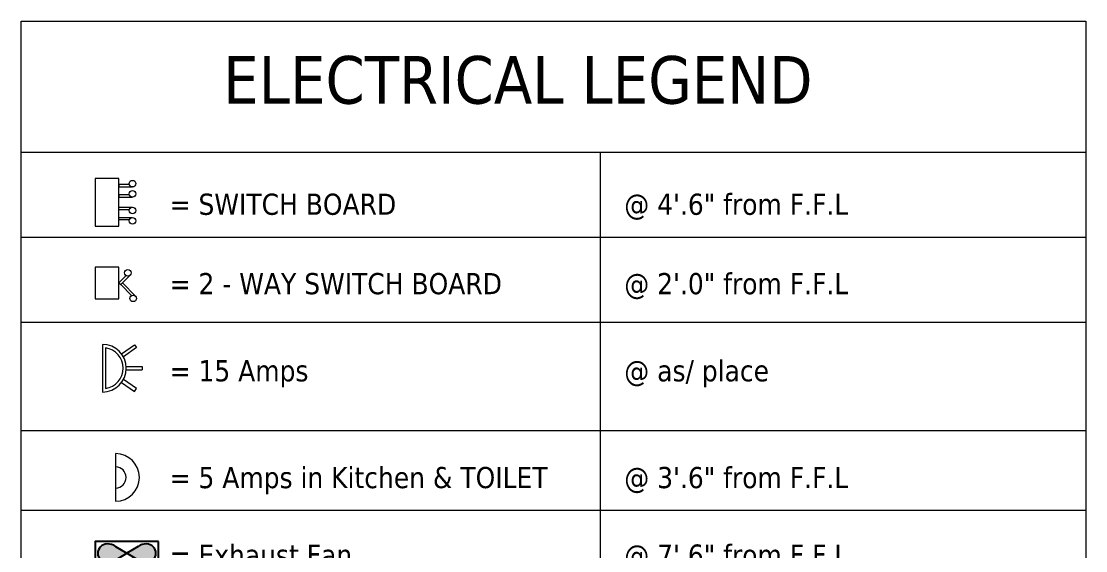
# Model space of a CAD drawing. Header units: inches. Extents: x 2702 to 16065, y 1501 to 3657.
# Drawn here: x 14293 to 14893, y 2632 to 2931 of the extents above; entities that cross this region are included whole.
import ezdxf

# ---------------------------------------------------------------- set-up
doc = ezdxf.new("R2010")
doc.units = ezdxf.units.IN
for name, color, linetype, lineweight in [('A-FURNITURE', 255, 'Continuous', 5), ('ELECTRICAL POINTS', 7, 'Continuous', 25), ('LIGHTS', 1, 'Continuous', 25), ('WALL', 7, 'Continuous', 30)]:
    doc.layers.add(name, color=color, linetype=linetype, lineweight=lineweight)
doc.layers.add('text', color=10, linetype='Continuous')
doc.layers.add('walls', color=50, linetype='Continuous')
doc.styles.add('Title Lettering', font='tahoma.ttf', dxfattribs={"height": 8})

# ---------------------------------------------------------------- blocks, each defined once
blk = doc.blocks.new('SWITCH BOX')
at = {"layer": 'ELECTRICAL POINTS', "color": 193, "lineweight": 20}
blk.add_lwpolyline([(0, 4.5), (0, -4.5), (4.5, -4.5), (4.5, 4.5)], close=True, dxfattribs=at)
for points in [[(6.46, 3.35), (4.5, 3.35), (4.5, 2.89), (7.06, 2.89)], [(6.46, 1.41), (4.5, 1.41), (4.5, 0.95), (7.06, 0.95)], [(6.46, -1.41), (4.5, -1.41), (4.5, -0.95), (7.06, -0.95)], [(6.46, -3.35), (4.5, -3.35), (4.5, -2.89), (7.06, -2.89)]]:
    blk.add_lwpolyline(points, dxfattribs=at)
for centre in [(7.06, 3.51), (7.06, 1.57), (7.06, -1.57), (7.06, -3.51)]:
    blk.add_circle(centre, 0.621, dxfattribs=at)
blk = doc.blocks.new('2-WAY SWITCH BOARD')
at = {"layer": 'ELECTRICAL POINTS', "color": 193, "lineweight": 20}
for p, q in [((0, 3), (0, -3)), ((4.5, 3), (0, 3)), ((4.5, -3), (4.5, 3)), ((6.89, -2.39), (4.83, -0.33)), ((5.16, 0), (7.64, -2.48)), ((0, -3), (4.5, -3))]:
    blk.add_line(p, q, dxfattribs=at)
blk.add_lwpolyline([(5.88, 1.38), (4.5, 0), (4.83, -0.33), (6.64, 1.48)], dxfattribs=at)
for centre in [(6.2, 1.92), (7.2, -2.92)]:
    blk.add_circle(centre, 0.621, dxfattribs=at)
blk = doc.blocks.new('HGF')
at = {"layer": 'ELECTRICAL POINTS', "color": 10, "lineweight": 20}
blk.add_line((54606.15, -18034.58), (54606.15, -18043.58), dxfattribs=at)
for radius in [4.5, 2]:
    blk.add_arc((54606.15, -18039.08), radius, 270, 90, dxfattribs=at)
blk = doc.blocks.new('EXHAUST FAN')
at = {"layer": 'ELECTRICAL POINTS'}
for points in [[(3.88, -0.94, 0.139867), (2.3, -0.48), (2.27, -0.48, 1), (2.27, -4.02), (2.3, -4.02, 0.139867), (3.88, -3.56), (6, -2.25)], [(9.73, -0.48), (9.7, -0.48, 0.139867), (8.12, -0.94), (6, -2.25), (8.12, -3.56, 0.139867), (9.7, -4.02), (9.73, -4.02, 1)]]:
    blk.add_hatch(color=52, dxfattribs=at).paths.add_polyline_path(points)
at = {"layer": 'ELECTRICAL POINTS', "color": 52, "linetype": 'ByBlock'}
for p, q in [((2.27, -0.48), (2.3, -0.48)), ((3.88, -0.94), (6, -2.25)), ((8.12, -0.94), (6, -2.25)), ((9.73, -0.48), (9.7, -0.48)), ((2.27, -4.02), (2.3, -4.02)), ((3.88, -3.56), (6, -2.25)), ((8.12, -3.56), (6, -2.25)), ((9.73, -4.02), (9.7, -4.02))]:
    blk.add_line(p, q, dxfattribs=at)
blk.add_lwpolyline([(12, 0), (0, 0), (0, -4.5), (12, -4.5)], close=True, dxfattribs=at)
for centre, radius, start, end in [((2.27, -2.25), 1.77, 90, 270), ((2.3, -3.48), 3, 58.1514, 90), ((9.7, -3.48), 3, 90, 121.8486), ((9.73, -2.25), 1.77, 270, 90), ((2.3, -1.02), 3, 270, 301.8486), ((9.7, -1.02), 3, 238.1514, 270)]:
    blk.add_arc(centre, radius, start, end, dxfattribs=at)
blk = doc.blocks.new('NG')
at = {"layer": 'ELECTRICAL POINTS', "color": 10, "lineweight": 18}
for p, q in [((16762.54, 681.68), (16762.54, 669.32)), ((16763.36, 680.79), (16763.36, 670.21)), ((16767.47, 679.21), (16770.85, 681.57)), ((16771.38, 680.82), (16767.97, 678.44)), ((16770.85, 681.57), (16771.38, 680.82)), ((16768.7, 675.96), (16772.84, 675.96)), ((16768.7, 675.04), (16772.84, 675.04)), ((16772.84, 675.96), (16772.84, 675.04)), ((16767.47, 671.79), (16770.85, 669.43)), ((16771.38, 670.19), (16767.97, 672.57)), ((16770.85, 669.43), (16771.38, 670.19))]:
    blk.add_line(p, q, dxfattribs=at)
for radius, start, end in [(6.18, 270, 90), (5.35, 278.8499, 81.1501)]:
    blk.add_arc((16762.54, 675.5), radius, start, end, dxfattribs=at)
blk = doc.blocks.new('drfd')
at = {"lineweight": 13}
blk.add_line((129779.28, -89824.56), (129779.28, -90032.19), dxfattribs=at)
at = {"layer": 'WALL', "linetype": 'ByBlock', "lineweight": 15}
for p, q in [((129701.95, -89807.1), (129844.12, -89807.1)), ((129701.95, -90032.19), (129701.95, -89807.1)), ((129844.12, -89807.1), (129844.12, -90032.19)), ((129701.95, -89824.56), (129844.12, -89824.56)), ((129701.95, -89835.91), (129844.12, -89835.91)), ((129701.95, -89835.91), (129844.12, -89835.91)), ((129701.95, -89847.26), (129844.12, -89847.26)), ((129701.95, -89861.73), (129844.12, -89861.73)), ((129701.95, -89872.38), (129844.12, -89872.38))]:
    blk.add_line(p, q, dxfattribs=at)
at = {"lineweight": 18, "xscale": 0.7067174399999917, "yscale": 0.7067174399999917, "zscale": 0.7067174399999917}
blk.add_blockref('SWITCH BOX', (129711.81, -89831.26), dxfattribs=at)
at = {"layer": 'A-FURNITURE', "xscale": 0.5148, "yscale": 0.5148, "zscale": 0.5148}
blk.add_blockref('NG', (121083.43, -90201.16), dxfattribs=at)
at = {"layer": 'ELECTRICAL POINTS', "lineweight": 18, "xscale": 0.7067174399999917, "yscale": 0.7067174399999917, "zscale": 0.7067174399999917}
for name, p in [('2-WAY SWITCH BOARD', (129711.81, -89842.03)), ('EXHAUST FAN', (129711.81, -89876.54))]:
    blk.add_blockref(name, p, dxfattribs=at)
at = {"layer": 'LIGHTS', "lineweight": 18, "xscale": 0.7067174399999917, "yscale": 0.7067174399999917, "zscale": 0.7067174399999917}
blk.add_blockref('HGF', (91123.42, -77119.47), dxfattribs=at)
at = {"layer": 'text', "color": 7, "lineweight": 5, "true_color": 0xffffff, "style": 'Title Lettering'}
for s, height, p in [('ELECTRICAL LEGEND', 6.3605, (129728.92, -89818.1)), ('= SWITCH BOARD', 2.8269, (129721.76, -89832.94)), ('@ 4\'.6" from F.F.L', 2.8269, (129782.49, -89832.94)), ('= 2 - WAY SWITCH BOARD', 2.8269, (129721.76, -89843.54)), ('@ 2\'.0" from F.F.L', 2.8269, (129782.49, -89843.54)), ('= 15 Amps ', 2.827, (129721.76, -89855.17)), ('@ as/ place', 2.8269, (129782.49, -89855.17)), ('= 5 Amps in Kitchen & TOILET', 2.8269, (129721.76, -89869.43)), ('@ 3\'.6" from F.F.L', 2.8269, (129782.49, -89869.43)), ('= Exhaust Fan', 2.8269, (129721.76, -89879.78)), ('@ 7\'.6" from F.F.L', 2.8269, (129782.49, -89879.78))]:
    blk.add_text(s, height=height, dxfattribs=at).set_placement(p)

msp = doc.modelspace()

# ---------------------------------------------------------------- block references
at = {"layer": 'walls', "lineweight": 5, "xscale": 4.221304637397228, "yscale": 4.221304637397228, "zscale": 4.221304637397228}
msp.add_blockref('drfd', (-533218.132, 382033.724), dxfattribs=at)

doc.saveas('drawing.dxf')
